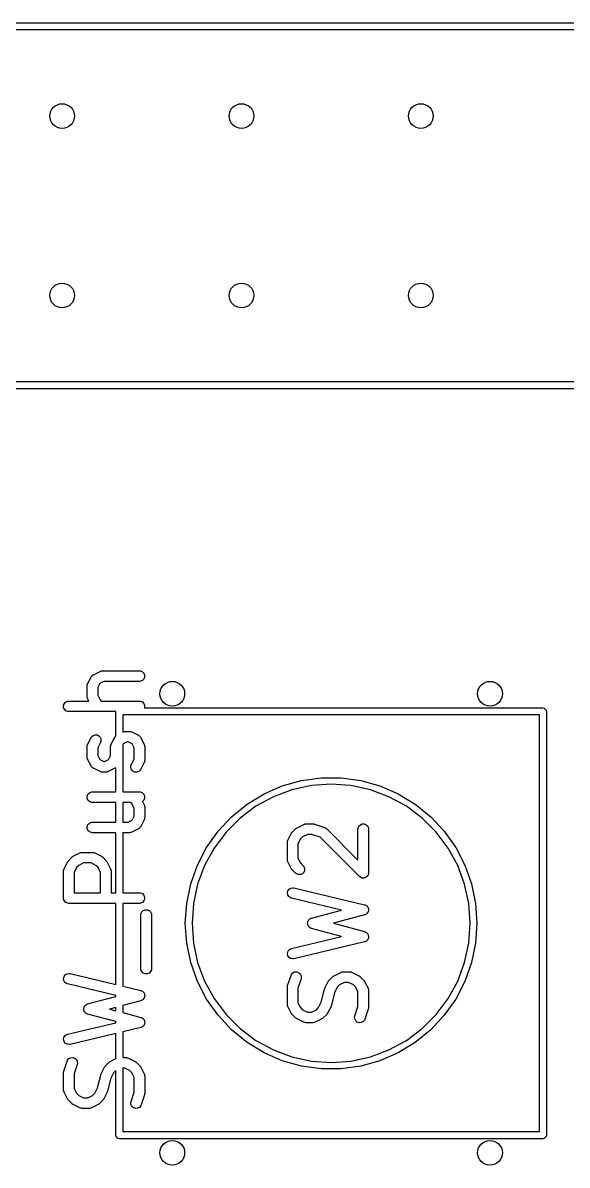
# Model space of a CAD drawing. Extents: x 0.02 to 1.98, y -0.08 to 3.55.
# Drawn here: x 0.628 to 0.932, y 0.065 to 0.702 of the extents above; entities that cross this region are included whole.
import ezdxf

# ---------------------------------------------------------------- set-up
doc = ezdxf.new("R2010")
doc.units = 0
doc.header["$MEASUREMENT"] = 0
doc.layers.add('BLACK', color=7, linetype='CONTINUOUS')

msp = doc.modelspace()

# ---------------------------------------------------------------- linework, layer by layer
at = {"layer": 'BLACK', "linetype": 'CONTINUOUS'}
for p, q in [((0.2, 0.70197), (1.75, 0.70197)), ((1.74918, 0.69803), (0.20197, 0.69803)), ((1.65161, 0.49803), (0.2, 0.49803)), ((0.20197, 0.50197), (1.64725, 0.50197)), ((0.66621, 0.33744), (0.6664, 0.33773)), ((0.6664, 0.33773), (0.66668, 0.33797)), ((0.66668, 0.33797), (0.66692, 0.33825)), ((0.66692, 0.33825), (0.66721, 0.33844)), ((0.66721, 0.33844), (0.66727, 0.33849)), ((0.66727, 0.33849), (0.66731, 0.3385)), ((0.66731, 0.3385), (0.66741, 0.33856)), ((0.66741, 0.33856), (0.67116, 0.34044)), ((0.67116, 0.34044), (0.6717, 0.34064)), ((0.6717, 0.34064), (0.67181, 0.34065)), ((0.67181, 0.34065), (0.6719, 0.34069)), ((0.6719, 0.34069), (0.67248, 0.34075)), ((0.67248, 0.34075), (0.6931, 0.34075)), ((0.6931, 0.34075), (0.69368, 0.34069)), ((0.69368, 0.34069), (0.69474, 0.34025)), ((0.69474, 0.34025), (0.69556, 0.33944)), ((0.69556, 0.33944), (0.696, 0.33837)), ((0.696, 0.33837), (0.696, 0.33722)), ((0.6639, 0.33217), (0.66396, 0.33275)), ((0.6639, 0.32655), (0.6639, 0.33217)), ((0.66396, 0.33275), (0.664, 0.33285)), ((0.664, 0.33285), (0.66401, 0.33295)), ((0.66401, 0.33295), (0.66422, 0.33349)), ((0.66422, 0.33349), (0.66609, 0.33724)), ((0.66609, 0.33724), (0.66615, 0.33734)), ((0.66615, 0.33734), (0.66617, 0.33738)), ((0.66617, 0.33738), (0.66621, 0.33744)), ((0.67093, 0.33372), (0.66981, 0.33147)), ((0.66981, 0.33147), (0.66981, 0.32724)), ((0.67318, 0.33484), (0.67093, 0.33372)), ((0.6931, 0.33484), (0.67318, 0.33484)), ((0.69368, 0.3349), (0.6931, 0.33484)), ((0.69474, 0.33534), (0.69368, 0.3349)), ((0.69556, 0.33615), (0.69474, 0.33534)), ((0.696, 0.33722), (0.69556, 0.33615)), ((0.66396, 0.32597), (0.6639, 0.32655)), ((0.664, 0.32587), (0.66396, 0.32597)), ((0.66401, 0.32577), (0.664, 0.32587)), ((0.66422, 0.32523), (0.66401, 0.32577)), ((0.66489, 0.32388), (0.66422, 0.32523)), ((0.66981, 0.32724), (0.67116, 0.32455)), ((0.65084, 0.3215), (0.65128, 0.32256)), ((0.65084, 0.32035), (0.65084, 0.3215)), ((0.65128, 0.31928), (0.65084, 0.32035)), ((0.65128, 0.32256), (0.65209, 0.32338)), ((0.65209, 0.31847), (0.65128, 0.31928)), ((0.65209, 0.32338), (0.65316, 0.32382)), ((0.65316, 0.31803), (0.65209, 0.31847)), ((0.65316, 0.32382), (0.65373, 0.32388)), ((0.65373, 0.32388), (0.66489, 0.32388)), ((0.67116, 0.32455), (0.67183, 0.32388)), ((0.67183, 0.32388), (0.6931, 0.32388)), ((0.6931, 0.32388), (0.69368, 0.32382)), ((0.69368, 0.32382), (0.69474, 0.32338)), ((0.69474, 0.32338), (0.69556, 0.32256)), ((0.69556, 0.32256), (0.696, 0.3215)), ((0.696, 0.32035), (0.69589, 0.32008)), ((0.69589, 0.32008), (0.91811, 0.32008)), ((0.696, 0.3215), (0.696, 0.32035)), ((0.91811, 0.32008), (0.91886, 0.31993)), ((0.91886, 0.31993), (0.91993, 0.31886)), ((0.91993, 0.31886), (0.92008, 0.31811)), ((0.65373, 0.31797), (0.65316, 0.31803)), ((0.67992, 0.31797), (0.65373, 0.31797)), ((0.67992, 0.30437), (0.67992, 0.31797)), ((0.68386, 0.31614), (0.68386, 0.30648)), ((0.91614, 0.31614), (0.68386, 0.31614)), ((0.91614, 0.08386), (0.91614, 0.31614)), ((0.92008, 0.31811), (0.92008, 0.08189)), ((0.68386, 0.30648), (0.68428, 0.30669)), ((0.68428, 0.30669), (0.68482, 0.3069)), ((0.68482, 0.3069), (0.68493, 0.3069)), ((0.68493, 0.3069), (0.68503, 0.30695)), ((0.68503, 0.30695), (0.6856, 0.307)), ((0.6856, 0.307), (0.68748, 0.307)), ((0.68748, 0.307), (0.68805, 0.30695)), ((0.68805, 0.30695), (0.68815, 0.3069)), ((0.68815, 0.3069), (0.68826, 0.3069)), ((0.68826, 0.3069), (0.6888, 0.30669)), ((0.6888, 0.30669), (0.69255, 0.30482)), ((0.66401, 0.29921), (0.66422, 0.29975)), ((0.66422, 0.29975), (0.66609, 0.3035)), ((0.66609, 0.3035), (0.6664, 0.30399)), ((0.6664, 0.30399), (0.66727, 0.30474)), ((0.66727, 0.30474), (0.66836, 0.3051)), ((0.66836, 0.3051), (0.66951, 0.30502)), ((0.66951, 0.30502), (0.67054, 0.30451)), ((0.67137, 0.30085), (0.66981, 0.29773)), ((0.67054, 0.30451), (0.6713, 0.30364)), ((0.6713, 0.30364), (0.67166, 0.30254)), ((0.67158, 0.30139), (0.67137, 0.30085)), ((0.67166, 0.30254), (0.67158, 0.30139)), ((0.67713, 0.29921), (0.67734, 0.29975)), ((0.67734, 0.29975), (0.67921, 0.3035)), ((0.67921, 0.3035), (0.67927, 0.30359)), ((0.67927, 0.30359), (0.67929, 0.30364)), ((0.67929, 0.30364), (0.67934, 0.30369)), ((0.67934, 0.30369), (0.67952, 0.30399)), ((0.67952, 0.30399), (0.6798, 0.30423)), ((0.6798, 0.30423), (0.67992, 0.30437)), ((0.68406, 0.29997), (0.68386, 0.29958)), ((0.68386, 0.29958), (0.68386, 0.27326)), ((0.6863, 0.3011), (0.68406, 0.29997)), ((0.68678, 0.3011), (0.6863, 0.3011)), ((0.68903, 0.29997), (0.68678, 0.3011)), ((0.69015, 0.29773), (0.68903, 0.29997)), ((0.69255, 0.30482), (0.69265, 0.30476)), ((0.69265, 0.30476), (0.69269, 0.30474)), ((0.69269, 0.30474), (0.69275, 0.30469)), ((0.69275, 0.30469), (0.69304, 0.30451)), ((0.69304, 0.30451), (0.69328, 0.30423)), ((0.69328, 0.30423), (0.69356, 0.30399)), ((0.69356, 0.30399), (0.69374, 0.30369)), ((0.69374, 0.30369), (0.69379, 0.30364)), ((0.69379, 0.30364), (0.69381, 0.30359)), ((0.69381, 0.30359), (0.69387, 0.3035)), ((0.69387, 0.3035), (0.69574, 0.29975)), ((0.69574, 0.29975), (0.69595, 0.29921)), ((0.6639, 0.29843), (0.66396, 0.299)), ((0.6639, 0.2928), (0.6639, 0.29843)), ((0.66396, 0.299), (0.664, 0.2991)), ((0.664, 0.2991), (0.66401, 0.29921)), ((0.66981, 0.29773), (0.66981, 0.2935)), ((0.66981, 0.2935), (0.67093, 0.29125)), ((0.6759, 0.29125), (0.67703, 0.2935)), ((0.67703, 0.29843), (0.67708, 0.299)), ((0.67703, 0.2935), (0.67703, 0.29843)), ((0.67708, 0.299), (0.67712, 0.2991)), ((0.67712, 0.2991), (0.67713, 0.29921)), ((0.69015, 0.29162), (0.69015, 0.29773)), ((0.69595, 0.29921), (0.69596, 0.2991)), ((0.69596, 0.2991), (0.696, 0.299)), ((0.696, 0.299), (0.69606, 0.29843)), ((0.69606, 0.29843), (0.69606, 0.29093)), ((0.66396, 0.29222), (0.6639, 0.2928)), ((0.664, 0.29213), (0.66396, 0.29222)), ((0.66401, 0.29202), (0.664, 0.29213)), ((0.66422, 0.29148), (0.66401, 0.29202)), ((0.66609, 0.28773), (0.66422, 0.29148)), ((0.66615, 0.28763), (0.66609, 0.28773)), ((0.66617, 0.28759), (0.66615, 0.28763)), ((0.66621, 0.28753), (0.66617, 0.28759)), ((0.6664, 0.28724), (0.66621, 0.28753)), ((0.66668, 0.287), (0.6664, 0.28724)), ((0.66692, 0.28672), (0.66668, 0.287)), ((0.66721, 0.28654), (0.66692, 0.28672)), ((0.67093, 0.29125), (0.67318, 0.29013)), ((0.67318, 0.29013), (0.67366, 0.29013)), ((0.67366, 0.29013), (0.6759, 0.29125)), ((0.67992, 0.28672), (0.67962, 0.28654)), ((0.67992, 0.27326), (0.67992, 0.28673)), ((0.67992, 0.28673), (0.67992, 0.28672)), ((0.6883, 0.28681), (0.68838, 0.28796)), ((0.68866, 0.28571), (0.6883, 0.28681)), ((0.68838, 0.28796), (0.68859, 0.2885)), ((0.68859, 0.2885), (0.69015, 0.29162)), ((0.69574, 0.28961), (0.69387, 0.28586)), ((0.69595, 0.29015), (0.69574, 0.28961)), ((0.69596, 0.29025), (0.69595, 0.29015)), ((0.696, 0.29035), (0.69596, 0.29025)), ((0.69606, 0.29093), (0.696, 0.29035)), ((0.66727, 0.28649), (0.66721, 0.28654)), ((0.66731, 0.28647), (0.66727, 0.28649)), ((0.66741, 0.28641), (0.66731, 0.28647)), ((0.67116, 0.28454), (0.66741, 0.28641)), ((0.6717, 0.28433), (0.67116, 0.28454)), ((0.67181, 0.28432), (0.6717, 0.28433)), ((0.6719, 0.28428), (0.67181, 0.28432)), ((0.67248, 0.28422), (0.6719, 0.28428)), ((0.67436, 0.28422), (0.67248, 0.28422)), ((0.67493, 0.28428), (0.67436, 0.28422)), ((0.67503, 0.28432), (0.67493, 0.28428)), ((0.67514, 0.28433), (0.67503, 0.28432)), ((0.67568, 0.28454), (0.67514, 0.28433)), ((0.67943, 0.28641), (0.67568, 0.28454)), ((0.67952, 0.28647), (0.67943, 0.28641)), ((0.67957, 0.28649), (0.67952, 0.28647)), ((0.67962, 0.28654), (0.67957, 0.28649)), ((0.68942, 0.28484), (0.68866, 0.28571)), ((0.69045, 0.28433), (0.68942, 0.28484)), ((0.6916, 0.28425), (0.69045, 0.28433)), ((0.69269, 0.28461), (0.6916, 0.28425)), ((0.69356, 0.28537), (0.69269, 0.28461)), ((0.69387, 0.28586), (0.69356, 0.28537)), ((0.78345, 0.27962), (0.79445, 0.28113)), ((0.79445, 0.28113), (0.80555, 0.28113)), ((0.80555, 0.28113), (0.81655, 0.27962)), ((0.76259, 0.2722), (0.77277, 0.27663)), ((0.77814, 0.27444), (0.76777, 0.27057)), ((0.77277, 0.27663), (0.78345, 0.27962)), ((0.78896, 0.27679), (0.77814, 0.27444)), ((0.8, 0.27758), (0.78896, 0.27679)), ((0.81104, 0.27679), (0.8, 0.27758)), ((0.82186, 0.27444), (0.81104, 0.27679)), ((0.81655, 0.27962), (0.82723, 0.27663)), ((0.83223, 0.27057), (0.82186, 0.27444)), ((0.82723, 0.27663), (0.83741, 0.2722)), ((0.66396, 0.27088), (0.6644, 0.27194)), ((0.66396, 0.26973), (0.66396, 0.27088)), ((0.6644, 0.26866), (0.66396, 0.26973)), ((0.6644, 0.27194), (0.66522, 0.27276)), ((0.66522, 0.26785), (0.6644, 0.26866)), ((0.66522, 0.27276), (0.66628, 0.2732)), ((0.66628, 0.26741), (0.66522, 0.26785)), ((0.66628, 0.2732), (0.66686, 0.27326)), ((0.66686, 0.27326), (0.67992, 0.27326)), ((0.68386, 0.27326), (0.6931, 0.27326)), ((0.6931, 0.27326), (0.69368, 0.2732)), ((0.69368, 0.2732), (0.69474, 0.27276)), ((0.69474, 0.27276), (0.69556, 0.27194)), ((0.69556, 0.26866), (0.69479, 0.2679)), ((0.69479, 0.2679), (0.69574, 0.266)), ((0.69556, 0.27194), (0.696, 0.27088)), ((0.696, 0.26973), (0.69556, 0.26866)), ((0.696, 0.27088), (0.696, 0.26973)), ((0.7531, 0.26644), (0.76259, 0.2722)), ((0.76777, 0.27057), (0.75806, 0.26527)), ((0.84194, 0.26527), (0.83223, 0.27057)), ((0.83741, 0.2722), (0.8469, 0.26644)), ((0.66686, 0.26735), (0.66628, 0.26741)), ((0.67992, 0.26735), (0.66686, 0.26735)), ((0.67992, 0.25638), (0.67992, 0.26735)), ((0.68813, 0.26735), (0.68386, 0.26735)), ((0.68386, 0.26735), (0.68386, 0.25638)), ((0.6888, 0.26668), (0.68813, 0.26735)), ((0.69015, 0.26398), (0.6888, 0.26668)), ((0.69015, 0.25975), (0.69015, 0.26398)), ((0.69574, 0.266), (0.69595, 0.26546)), ((0.69595, 0.26546), (0.69596, 0.26535)), ((0.69596, 0.26535), (0.696, 0.26526)), ((0.696, 0.26526), (0.69606, 0.26468)), ((0.69606, 0.26468), (0.69606, 0.25906)), ((0.74449, 0.25943), (0.7531, 0.26644)), ((0.75806, 0.26527), (0.74919, 0.25863)), ((0.85081, 0.25863), (0.84194, 0.26527)), ((0.8469, 0.26644), (0.85551, 0.25943)), ((0.66396, 0.25401), (0.6644, 0.25507)), ((0.6644, 0.25507), (0.66522, 0.25589)), ((0.66522, 0.25589), (0.66628, 0.25633)), ((0.66628, 0.25633), (0.66686, 0.25638)), ((0.66686, 0.25638), (0.67992, 0.25638)), ((0.68386, 0.25638), (0.68678, 0.25638)), ((0.68678, 0.25638), (0.68903, 0.25751)), ((0.68903, 0.25751), (0.69015, 0.25975)), ((0.69574, 0.25773), (0.69387, 0.25399)), ((0.69595, 0.25828), (0.69574, 0.25773)), ((0.69596, 0.25838), (0.69595, 0.25828)), ((0.696, 0.25848), (0.69596, 0.25838)), ((0.69606, 0.25906), (0.696, 0.25848)), ((0.73692, 0.25132), (0.74449, 0.25943)), ((0.74919, 0.25863), (0.74137, 0.25081)), ((0.78097, 0.25326), (0.78471, 0.25513)), ((0.78471, 0.25513), (0.78526, 0.25534)), ((0.78526, 0.25534), (0.78536, 0.25535)), ((0.78536, 0.25535), (0.78546, 0.25539)), ((0.78546, 0.25539), (0.78604, 0.25545)), ((0.78604, 0.25545), (0.78978, 0.25545)), ((0.78978, 0.25545), (0.79008, 0.25542)), ((0.79008, 0.25542), (0.79015, 0.25542)), ((0.79015, 0.25542), (0.79026, 0.2554)), ((0.79026, 0.2554), (0.79036, 0.25539)), ((0.79036, 0.25539), (0.79043, 0.25536)), ((0.79043, 0.25536), (0.79072, 0.25529)), ((0.79072, 0.25529), (0.79634, 0.25342)), ((0.81545, 0.25413), (0.81627, 0.25495)), ((0.81627, 0.25495), (0.81733, 0.25539)), ((0.81733, 0.25539), (0.81848, 0.25539)), ((0.81848, 0.25539), (0.81955, 0.25495)), ((0.81955, 0.25495), (0.82036, 0.25413)), ((0.85863, 0.25081), (0.85081, 0.25863)), ((0.85551, 0.25943), (0.86308, 0.25132)), ((0.66396, 0.25285), (0.66396, 0.25401)), ((0.6644, 0.25179), (0.66396, 0.25285)), ((0.66522, 0.25098), (0.6644, 0.25179)), ((0.66628, 0.25053), (0.66522, 0.25098)), ((0.66686, 0.25048), (0.66628, 0.25053)), ((0.67992, 0.25048), (0.66686, 0.25048)), ((0.67992, 0.21701), (0.67992, 0.25048)), ((0.68748, 0.25048), (0.68386, 0.25048)), ((0.68386, 0.25048), (0.68386, 0.21701)), ((0.68805, 0.25053), (0.68748, 0.25048)), ((0.68815, 0.25058), (0.68805, 0.25053)), ((0.68826, 0.25058), (0.68815, 0.25058)), ((0.6888, 0.25079), (0.68826, 0.25058)), ((0.69255, 0.25266), (0.6888, 0.25079)), ((0.69265, 0.25273), (0.69255, 0.25266)), ((0.69269, 0.25274), (0.69265, 0.25273)), ((0.69275, 0.25279), (0.69269, 0.25274)), ((0.69304, 0.25297), (0.69275, 0.25279)), ((0.69328, 0.25325), (0.69304, 0.25297)), ((0.69356, 0.2535), (0.69328, 0.25325)), ((0.69374, 0.25379), (0.69356, 0.2535)), ((0.69379, 0.25384), (0.69374, 0.25379)), ((0.69381, 0.25389), (0.69379, 0.25384)), ((0.69387, 0.25399), (0.69381, 0.25389)), ((0.73052, 0.24225), (0.73692, 0.25132)), ((0.74137, 0.25081), (0.73473, 0.24194)), ((0.7759, 0.24631), (0.77777, 0.25006)), ((0.77777, 0.25006), (0.77793, 0.25031)), ((0.77793, 0.25031), (0.77796, 0.25038)), ((0.77796, 0.25038), (0.77802, 0.25047)), ((0.77802, 0.25047), (0.77808, 0.25055)), ((0.77808, 0.25055), (0.77814, 0.25061)), ((0.77814, 0.25061), (0.77832, 0.25083)), ((0.77832, 0.25083), (0.7802, 0.25271)), ((0.7802, 0.25271), (0.78042, 0.25289)), ((0.78042, 0.25289), (0.78048, 0.25295)), ((0.78048, 0.25295), (0.78056, 0.25301)), ((0.78056, 0.25301), (0.78065, 0.25307)), ((0.78065, 0.25307), (0.78072, 0.2531)), ((0.78072, 0.2531), (0.78097, 0.25326)), ((0.78673, 0.24954), (0.78403, 0.24819)), ((0.78931, 0.24954), (0.78673, 0.24954)), ((0.79381, 0.24804), (0.78931, 0.24954)), ((0.79634, 0.25342), (0.79687, 0.25318)), ((0.79687, 0.25318), (0.79695, 0.25311)), ((0.79695, 0.25311), (0.79705, 0.25307)), ((0.79705, 0.25307), (0.7975, 0.25271)), ((0.7975, 0.25271), (0.81495, 0.23525)), ((0.81495, 0.25249), (0.81501, 0.25307)), ((0.81495, 0.23525), (0.81495, 0.25249)), ((0.81501, 0.25307), (0.81545, 0.25413)), ((0.82036, 0.25413), (0.8208, 0.25307)), ((0.8208, 0.25307), (0.82086, 0.25249)), ((0.82086, 0.25249), (0.82086, 0.22812)), ((0.86527, 0.24194), (0.85863, 0.25081)), ((0.86308, 0.25132), (0.86948, 0.24225)), ((0.72541, 0.2324), (0.73052, 0.24225)), ((0.77558, 0.24499), (0.77564, 0.24557)), ((0.77558, 0.23562), (0.77558, 0.24499)), ((0.77564, 0.24557), (0.77568, 0.24567)), ((0.77568, 0.24567), (0.77569, 0.24577)), ((0.77569, 0.24577), (0.7759, 0.24631)), ((0.78284, 0.24699), (0.78149, 0.2443)), ((0.78149, 0.2443), (0.78149, 0.23632)), ((0.78403, 0.24819), (0.78284, 0.24699)), ((0.81582, 0.22603), (0.79381, 0.24804)), ((0.86948, 0.24225), (0.87459, 0.2324)), ((0.65352, 0.2349), (0.65539, 0.23677)), ((0.65539, 0.23677), (0.65562, 0.23696)), ((0.65562, 0.23696), (0.65567, 0.23702)), ((0.65567, 0.23702), (0.65576, 0.23707)), ((0.65576, 0.23707), (0.65584, 0.23714)), ((0.65584, 0.23714), (0.65591, 0.23717)), ((0.65591, 0.23717), (0.65616, 0.23732)), ((0.65616, 0.23732), (0.65991, 0.2392)), ((0.65991, 0.2392), (0.66045, 0.23941)), ((0.66045, 0.23941), (0.66056, 0.23941)), ((0.66056, 0.23941), (0.66066, 0.23945)), ((0.66066, 0.23945), (0.66123, 0.23951)), ((0.66123, 0.23951), (0.66686, 0.23951)), ((0.66686, 0.23951), (0.66743, 0.23945)), ((0.66743, 0.23945), (0.66753, 0.23941)), ((0.66753, 0.23941), (0.66764, 0.23941)), ((0.66764, 0.23941), (0.66818, 0.2392)), ((0.66818, 0.2392), (0.67193, 0.23732)), ((0.67193, 0.23732), (0.67217, 0.23717)), ((0.67217, 0.23717), (0.67225, 0.23714)), ((0.67225, 0.23714), (0.67233, 0.23707)), ((0.67233, 0.23707), (0.67242, 0.23702)), ((0.67242, 0.23702), (0.67247, 0.23696)), ((0.67247, 0.23696), (0.67269, 0.23677)), ((0.67269, 0.23677), (0.67457, 0.2349)), ((0.73473, 0.24194), (0.72943, 0.23223)), ((0.77564, 0.23504), (0.77558, 0.23562)), ((0.78149, 0.23632), (0.78284, 0.23362)), ((0.87057, 0.23223), (0.86527, 0.24194)), ((0.65078, 0.22906), (0.65084, 0.22963)), ((0.65084, 0.22963), (0.65088, 0.22973)), ((0.65088, 0.22973), (0.65089, 0.22984)), ((0.65089, 0.22984), (0.65109, 0.23038)), ((0.65109, 0.23038), (0.65297, 0.23413)), ((0.65297, 0.23413), (0.65312, 0.23438)), ((0.65312, 0.23438), (0.65315, 0.23445)), ((0.65315, 0.23445), (0.65322, 0.23453)), ((0.65322, 0.23453), (0.65328, 0.23462)), ((0.65328, 0.23462), (0.65333, 0.23467)), ((0.65333, 0.23467), (0.65352, 0.2349)), ((0.65803, 0.23106), (0.65669, 0.22836)), ((0.65923, 0.23226), (0.65803, 0.23106)), ((0.66193, 0.23361), (0.65923, 0.23226)), ((0.66616, 0.23361), (0.66193, 0.23361)), ((0.66886, 0.23226), (0.66616, 0.23361)), ((0.67005, 0.23106), (0.66886, 0.23226)), ((0.6714, 0.22836), (0.67005, 0.23106)), ((0.67457, 0.2349), (0.67475, 0.23467)), ((0.67475, 0.23467), (0.67481, 0.23462)), ((0.67481, 0.23462), (0.67487, 0.23453)), ((0.67487, 0.23453), (0.67494, 0.23445)), ((0.67494, 0.23445), (0.67497, 0.23438)), ((0.67497, 0.23438), (0.67512, 0.23413)), ((0.67512, 0.23413), (0.677, 0.23038)), ((0.677, 0.23038), (0.6772, 0.22984)), ((0.6772, 0.22984), (0.67721, 0.22973)), ((0.67721, 0.22973), (0.67725, 0.22963)), ((0.67725, 0.22963), (0.67731, 0.22906)), ((0.72169, 0.22194), (0.72541, 0.2324)), ((0.72943, 0.23223), (0.72556, 0.22186)), ((0.77568, 0.23495), (0.77564, 0.23504)), ((0.77569, 0.23484), (0.77568, 0.23495)), ((0.7759, 0.2343), (0.77569, 0.23484)), ((0.77777, 0.23055), (0.7759, 0.2343)), ((0.77793, 0.2303), (0.77777, 0.23055)), ((0.77796, 0.23023), (0.77793, 0.2303)), ((0.77802, 0.23015), (0.77796, 0.23023)), ((0.77808, 0.23006), (0.77802, 0.23015)), ((0.77814, 0.23001), (0.77808, 0.23006)), ((0.77832, 0.22978), (0.77814, 0.23001)), ((0.7802, 0.22791), (0.77832, 0.22978)), ((0.78284, 0.23362), (0.78437, 0.23208)), ((0.78437, 0.23208), (0.78474, 0.23164)), ((0.78474, 0.23164), (0.78518, 0.23057)), ((0.78518, 0.22942), (0.78474, 0.22836)), ((0.78518, 0.23057), (0.78518, 0.22942)), ((0.87444, 0.22186), (0.87057, 0.23223)), ((0.87459, 0.2324), (0.87831, 0.22194)), ((0.65078, 0.21406), (0.65078, 0.22906)), ((0.65669, 0.22836), (0.65669, 0.21701)), ((0.6714, 0.21701), (0.6714, 0.22836)), ((0.67731, 0.22906), (0.67731, 0.21701)), ((0.78065, 0.22754), (0.7802, 0.22791)), ((0.78171, 0.2271), (0.78065, 0.22754)), ((0.78286, 0.2271), (0.78171, 0.2271)), ((0.78393, 0.22754), (0.78286, 0.2271)), ((0.78474, 0.22836), (0.78393, 0.22754)), ((0.81627, 0.22567), (0.81582, 0.22603)), ((0.81702, 0.22535), (0.81627, 0.22567)), ((0.81733, 0.22523), (0.81702, 0.22535)), ((0.81848, 0.22523), (0.81733, 0.22523)), ((0.81733, 0.22523), (0.81733, 0.22523)), ((0.81955, 0.22567), (0.81848, 0.22523)), ((0.82036, 0.22648), (0.81955, 0.22567)), ((0.82067, 0.22723), (0.82036, 0.22648)), ((0.8208, 0.22755), (0.82067, 0.22723)), ((0.82086, 0.22812), (0.8208, 0.22755)), ((0.65669, 0.21701), (0.6714, 0.21701)), ((0.67731, 0.21701), (0.67992, 0.21701)), ((0.68386, 0.21701), (0.6931, 0.21701)), ((0.6931, 0.21701), (0.69368, 0.21696)), ((0.69368, 0.21696), (0.69474, 0.21652)), ((0.69474, 0.21652), (0.69556, 0.2157)), ((0.71944, 0.21107), (0.72169, 0.22194)), ((0.72556, 0.22186), (0.72321, 0.21104)), ((0.77559, 0.21698), (0.77585, 0.2181)), ((0.77577, 0.21585), (0.77559, 0.21698)), ((0.77585, 0.2181), (0.77653, 0.21904)), ((0.77653, 0.21904), (0.77751, 0.21964)), ((0.77751, 0.21964), (0.77865, 0.21982)), ((0.77865, 0.21982), (0.77922, 0.21975)), ((0.77922, 0.21975), (0.81859, 0.21037)), ((0.87679, 0.21104), (0.87444, 0.22186)), ((0.87831, 0.22194), (0.88056, 0.21107)), ((0.65084, 0.21348), (0.65078, 0.21406)), ((0.65128, 0.21242), (0.65084, 0.21348)), ((0.65209, 0.21161), (0.65128, 0.21242)), ((0.65316, 0.21116), (0.65209, 0.21161)), ((0.65373, 0.21111), (0.65316, 0.21116)), ((0.67992, 0.21111), (0.65373, 0.21111)), ((0.67992, 0.2), (0.67992, 0.21111)), ((0.6931, 0.21111), (0.68386, 0.21111)), ((0.68386, 0.21111), (0.68386, 0.2)), ((0.69368, 0.21116), (0.6931, 0.21111)), ((0.69474, 0.21161), (0.69368, 0.21116)), ((0.69556, 0.21242), (0.69474, 0.21161)), ((0.69556, 0.2157), (0.696, 0.21464)), ((0.696, 0.21348), (0.69556, 0.21242)), ((0.696, 0.21464), (0.696, 0.21348)), ((0.71868, 0.2), (0.71944, 0.21107)), ((0.72321, 0.21104), (0.72242, 0.2)), ((0.77637, 0.21486), (0.77577, 0.21585)), ((0.77731, 0.21419), (0.77637, 0.21486)), ((0.77785, 0.214), (0.77731, 0.21419)), ((0.80584, 0.20734), (0.77785, 0.214)), ((0.81859, 0.21037), (0.81879, 0.2103)), ((0.81879, 0.2103), (0.81886, 0.21029)), ((0.81886, 0.21029), (0.81892, 0.21026)), ((0.81892, 0.21026), (0.81914, 0.21018)), ((0.81914, 0.21018), (0.81948, 0.20993)), ((0.87758, 0.2), (0.87679, 0.21104)), ((0.88056, 0.21107), (0.88132, 0.2)), ((0.6939, 0.20469), (0.69396, 0.20526)), ((0.6939, 0.17469), (0.6939, 0.20469)), ((0.69396, 0.20526), (0.6944, 0.20633)), ((0.6944, 0.20633), (0.69521, 0.20714)), ((0.69521, 0.20714), (0.69628, 0.20758)), ((0.69628, 0.20758), (0.69743, 0.20758)), ((0.69743, 0.20758), (0.69849, 0.20714)), ((0.69849, 0.20714), (0.69931, 0.20633)), ((0.69931, 0.20633), (0.69975, 0.20526)), ((0.69975, 0.20526), (0.69981, 0.20469)), ((0.69981, 0.20469), (0.69981, 0.17469)), ((0.78902, 0.20285), (0.80584, 0.20734)), ((0.81867, 0.20465), (0.80124, 0.2)), ((0.81886, 0.20472), (0.81867, 0.20465)), ((0.81893, 0.20473), (0.81886, 0.20472)), ((0.819, 0.20477), (0.81893, 0.20473)), ((0.81921, 0.20485), (0.819, 0.20477)), ((0.81955, 0.20511), (0.81921, 0.20485)), ((0.81948, 0.20993), (0.81986, 0.20972)), ((0.81991, 0.20533), (0.81955, 0.20511)), ((0.81986, 0.20972), (0.81995, 0.2096)), ((0.82, 0.20546), (0.81991, 0.20533)), ((0.81995, 0.2096), (0.82007, 0.20951)), ((0.82012, 0.20555), (0.82, 0.20546)), ((0.82007, 0.20951), (0.8203, 0.20914)), ((0.82034, 0.20592), (0.82012, 0.20555)), ((0.8203, 0.20914), (0.82056, 0.2088)), ((0.82059, 0.20627), (0.82034, 0.20592)), ((0.82056, 0.2088), (0.8206, 0.20866)), ((0.82063, 0.20642), (0.82059, 0.20627)), ((0.8206, 0.20866), (0.82067, 0.20853)), ((0.8207, 0.20655), (0.82063, 0.20642)), ((0.82067, 0.20853), (0.82074, 0.2081)), ((0.82076, 0.20697), (0.8207, 0.20655)), ((0.82074, 0.2081), (0.82085, 0.20769)), ((0.82086, 0.20739), (0.82076, 0.20697)), ((0.82085, 0.20769), (0.82083, 0.20754)), ((0.82083, 0.20754), (0.82086, 0.20739)), ((0.67992, 0.16587), (0.67992, 0.2)), ((0.67992, 0.2), (0.67992, 0.2)), ((0.68386, 0.2), (0.68386, 0.2)), ((0.68386, 0.2), (0.68386, 0.16493)), ((0.71944, 0.18893), (0.71868, 0.2)), ((0.72242, 0.2), (0.72321, 0.18896)), ((0.78684, 0.20019), (0.78694, 0.20057)), ((0.78686, 0.2), (0.78684, 0.20019)), ((0.78684, 0.19981), (0.78686, 0.2)), ((0.78694, 0.19943), (0.78684, 0.19981)), ((0.78694, 0.20057), (0.78699, 0.20095)), ((0.78699, 0.19905), (0.78694, 0.19943)), ((0.78699, 0.20095), (0.78709, 0.20112)), ((0.78709, 0.19888), (0.78699, 0.19905)), ((0.78709, 0.20112), (0.78713, 0.2013)), ((0.78713, 0.1987), (0.78709, 0.19888)), ((0.78713, 0.2013), (0.78737, 0.20161)), ((0.78737, 0.19839), (0.78713, 0.1987)), ((0.78737, 0.20161), (0.78757, 0.20195)), ((0.78757, 0.19805), (0.78737, 0.19839)), ((0.78757, 0.20195), (0.78772, 0.20207)), ((0.78772, 0.19793), (0.78757, 0.19805)), ((0.78772, 0.20207), (0.78784, 0.20222)), ((0.78784, 0.19778), (0.78772, 0.19793)), ((0.78784, 0.20222), (0.78817, 0.20241)), ((0.78817, 0.19759), (0.78784, 0.19778)), ((0.78817, 0.20241), (0.78848, 0.20265)), ((0.78848, 0.19735), (0.78817, 0.19759)), ((0.78848, 0.20265), (0.78876, 0.20276)), ((0.78876, 0.20276), (0.78883, 0.20279)), ((0.78883, 0.20279), (0.78889, 0.2028)), ((0.78889, 0.2028), (0.78902, 0.20285)), ((0.80124, 0.2), (0.81867, 0.19535)), ((0.87679, 0.18896), (0.87758, 0.2)), ((0.88132, 0.2), (0.88056, 0.18893)), ((0.77785, 0.186), (0.80584, 0.19266)), ((0.78876, 0.19724), (0.78848, 0.19735)), ((0.78883, 0.19721), (0.78876, 0.19724)), ((0.78889, 0.1972), (0.78883, 0.19721)), ((0.78902, 0.19715), (0.78889, 0.1972)), ((0.80584, 0.19266), (0.78902, 0.19715)), ((0.81867, 0.19535), (0.81886, 0.19528)), ((0.81886, 0.19528), (0.81893, 0.19527)), ((0.81893, 0.19527), (0.819, 0.19523)), ((0.819, 0.19523), (0.81921, 0.19515)), ((0.81921, 0.19515), (0.81955, 0.19489)), ((0.81955, 0.19489), (0.81991, 0.19467)), ((0.81991, 0.19467), (0.82, 0.19454)), ((0.82, 0.19454), (0.82012, 0.19445)), ((0.82012, 0.19445), (0.82034, 0.19408)), ((0.82056, 0.1912), (0.8203, 0.19086)), ((0.82034, 0.19408), (0.82059, 0.19373)), ((0.8206, 0.19134), (0.82056, 0.1912)), ((0.82059, 0.19373), (0.82063, 0.19358)), ((0.82067, 0.19147), (0.8206, 0.19134)), ((0.82063, 0.19358), (0.8207, 0.19345)), ((0.82074, 0.1919), (0.82067, 0.19147)), ((0.8207, 0.19345), (0.82076, 0.19303)), ((0.82085, 0.19231), (0.82074, 0.1919)), ((0.82076, 0.19303), (0.82086, 0.19261)), ((0.82086, 0.19261), (0.82083, 0.19246)), ((0.82083, 0.19246), (0.82085, 0.19231)), ((0.72169, 0.17806), (0.71944, 0.18893)), ((0.72321, 0.18896), (0.72556, 0.17814)), ((0.77577, 0.18415), (0.77637, 0.18514)), ((0.77637, 0.18514), (0.77731, 0.18581)), ((0.77731, 0.18581), (0.77785, 0.186)), ((0.81859, 0.18963), (0.77922, 0.18025)), ((0.81879, 0.1897), (0.81859, 0.18963)), ((0.81886, 0.18971), (0.81879, 0.1897)), ((0.81892, 0.18974), (0.81886, 0.18971)), ((0.81914, 0.18982), (0.81892, 0.18974)), ((0.81948, 0.19007), (0.81914, 0.18982)), ((0.81986, 0.19028), (0.81948, 0.19007)), ((0.81995, 0.1904), (0.81986, 0.19028)), ((0.82007, 0.19049), (0.81995, 0.1904)), ((0.8203, 0.19086), (0.82007, 0.19049)), ((0.87444, 0.17814), (0.87679, 0.18896)), ((0.88056, 0.18893), (0.87831, 0.17806)), ((0.77559, 0.18302), (0.77577, 0.18415)), ((0.77585, 0.1819), (0.77559, 0.18302)), ((0.77653, 0.18096), (0.77585, 0.1819)), ((0.77751, 0.18036), (0.77653, 0.18096)), ((0.77865, 0.18018), (0.77751, 0.18036)), ((0.77922, 0.18025), (0.77865, 0.18018)), ((0.65271, 0.17183), (0.65384, 0.17202)), ((0.65384, 0.17202), (0.65442, 0.17194)), ((0.69396, 0.17411), (0.6939, 0.17469)), ((0.6944, 0.17305), (0.69396, 0.17411)), ((0.69521, 0.17224), (0.6944, 0.17305)), ((0.69628, 0.17179), (0.69521, 0.17224)), ((0.69849, 0.17224), (0.69743, 0.17179)), ((0.69931, 0.17305), (0.69849, 0.17224)), ((0.69975, 0.17411), (0.69931, 0.17305)), ((0.69981, 0.17469), (0.69975, 0.17411)), ((0.72541, 0.1676), (0.72169, 0.17806)), ((0.72556, 0.17814), (0.72943, 0.16777)), ((0.77785, 0.17147), (0.7786, 0.17234)), ((0.7786, 0.17234), (0.77963, 0.17285)), ((0.77963, 0.17285), (0.78078, 0.17293)), ((0.78078, 0.17293), (0.78187, 0.17257)), ((0.78187, 0.17257), (0.78274, 0.17181)), ((0.80159, 0.17077), (0.80534, 0.17264)), ((0.80534, 0.17264), (0.80588, 0.17285)), ((0.80588, 0.17285), (0.80598, 0.17286)), ((0.80598, 0.17286), (0.80608, 0.1729)), ((0.80608, 0.1729), (0.80666, 0.17296)), ((0.80666, 0.17296), (0.81041, 0.17296)), ((0.81041, 0.17296), (0.81098, 0.1729)), ((0.81098, 0.1729), (0.81108, 0.17286)), ((0.81108, 0.17286), (0.81119, 0.17285)), ((0.81119, 0.17285), (0.81173, 0.17264)), ((0.81173, 0.17264), (0.81548, 0.17077)), ((0.87057, 0.16777), (0.87444, 0.17814)), ((0.87831, 0.17806), (0.87459, 0.1676)), ((0.65078, 0.16918), (0.65105, 0.1703)), ((0.65096, 0.16804), (0.65078, 0.16918)), ((0.65157, 0.16706), (0.65096, 0.16804)), ((0.65105, 0.1703), (0.65172, 0.17123)), ((0.6525, 0.16638), (0.65157, 0.16706)), ((0.65172, 0.17123), (0.65271, 0.17183)), ((0.65305, 0.16619), (0.6525, 0.16638)), ((0.67992, 0.1598), (0.65305, 0.16619)), ((0.65442, 0.17194), (0.67992, 0.16587)), ((0.69743, 0.17179), (0.69628, 0.17179)), ((0.73052, 0.15775), (0.72541, 0.1676)), ((0.72943, 0.16777), (0.73473, 0.15806)), ((0.77573, 0.16531), (0.77761, 0.17094)), ((0.77761, 0.17094), (0.77785, 0.17147)), ((0.78321, 0.16907), (0.78149, 0.1639)), ((0.78274, 0.17181), (0.78326, 0.17078)), ((0.78334, 0.16963), (0.78321, 0.16907)), ((0.78326, 0.17078), (0.78334, 0.16963)), ((0.79652, 0.16383), (0.79839, 0.16757)), ((0.79839, 0.16757), (0.79855, 0.16782)), ((0.79855, 0.16782), (0.79858, 0.16789)), ((0.79858, 0.16789), (0.79864, 0.16798)), ((0.79864, 0.16798), (0.7987, 0.16806)), ((0.7987, 0.16806), (0.79876, 0.16812)), ((0.79876, 0.16812), (0.79895, 0.16834)), ((0.79895, 0.16834), (0.80082, 0.17022)), ((0.80082, 0.17022), (0.80105, 0.1704)), ((0.80105, 0.1704), (0.8011, 0.17046)), ((0.8011, 0.17046), (0.80119, 0.17052)), ((0.80119, 0.17052), (0.80127, 0.17058)), ((0.80127, 0.17058), (0.80134, 0.17061)), ((0.80134, 0.17061), (0.80159, 0.17077)), ((0.80466, 0.1657), (0.80346, 0.16451)), ((0.80735, 0.16705), (0.80466, 0.1657)), ((0.80971, 0.16705), (0.80735, 0.16705)), ((0.81241, 0.1657), (0.80971, 0.16705)), ((0.8136, 0.16451), (0.81241, 0.1657)), ((0.81548, 0.17077), (0.81573, 0.17061)), ((0.81573, 0.17061), (0.8158, 0.17058)), ((0.8158, 0.17058), (0.81588, 0.17052)), ((0.81588, 0.17052), (0.81597, 0.17046)), ((0.81597, 0.17046), (0.81602, 0.1704)), ((0.81602, 0.1704), (0.81624, 0.17022)), ((0.81624, 0.17022), (0.81812, 0.16834)), ((0.81812, 0.16834), (0.81831, 0.16812)), ((0.81831, 0.16812), (0.81836, 0.16806)), ((0.81836, 0.16806), (0.81842, 0.16798)), ((0.81842, 0.16798), (0.81849, 0.16789)), ((0.81849, 0.16789), (0.81852, 0.16782)), ((0.81852, 0.16782), (0.81867, 0.16757)), ((0.81867, 0.16757), (0.82055, 0.16383)), ((0.86527, 0.15806), (0.87057, 0.16777)), ((0.87459, 0.1676), (0.86948, 0.15775)), ((0.66422, 0.15505), (0.67992, 0.15923)), ((0.67992, 0.15923), (0.67992, 0.1598)), ((0.68386, 0.16493), (0.69379, 0.16256)), ((0.69379, 0.16256), (0.69398, 0.1625)), ((0.69398, 0.1625), (0.69406, 0.16249)), ((0.69406, 0.16249), (0.69412, 0.16245)), ((0.69412, 0.16245), (0.69433, 0.16238)), ((0.69433, 0.16238), (0.69468, 0.16213)), ((0.69468, 0.16213), (0.69505, 0.16191)), ((0.69505, 0.16191), (0.69514, 0.16179)), ((0.69514, 0.16179), (0.69527, 0.1617)), ((0.69527, 0.1617), (0.69549, 0.16134)), ((0.69549, 0.16134), (0.69575, 0.161)), ((0.69575, 0.161), (0.69579, 0.16085)), ((0.69579, 0.16085), (0.69587, 0.16072)), ((0.69587, 0.16072), (0.69594, 0.1603)), ((0.69594, 0.1603), (0.69605, 0.15988)), ((0.69605, 0.15958), (0.69595, 0.15917)), ((0.69605, 0.15988), (0.69603, 0.15973)), ((0.69603, 0.15973), (0.69605, 0.15958)), ((0.77558, 0.16438), (0.77561, 0.16467)), ((0.77558, 0.15501), (0.77558, 0.16438)), ((0.77561, 0.16475), (0.77563, 0.16485)), ((0.77561, 0.16467), (0.77561, 0.16475)), ((0.77563, 0.16485), (0.77564, 0.16496)), ((0.77564, 0.16496), (0.77567, 0.16503)), ((0.77567, 0.16503), (0.77573, 0.16531)), ((0.78149, 0.1639), (0.78149, 0.1557)), ((0.7945, 0.15604), (0.79629, 0.16322)), ((0.79629, 0.16322), (0.79631, 0.16326)), ((0.79631, 0.16328), (0.7964, 0.16352)), ((0.79631, 0.16326), (0.79631, 0.16328)), ((0.7964, 0.16352), (0.79649, 0.16377)), ((0.79649, 0.16377), (0.7965, 0.16378)), ((0.7965, 0.16378), (0.79652, 0.16383)), ((0.80194, 0.16147), (0.80015, 0.15429)), ((0.80346, 0.16451), (0.80194, 0.16147)), ((0.81495, 0.16181), (0.8136, 0.16451)), ((0.81495, 0.15361), (0.81495, 0.16181)), ((0.82055, 0.16383), (0.82075, 0.16328)), ((0.82075, 0.16328), (0.82076, 0.16318)), ((0.82076, 0.16318), (0.8208, 0.16308)), ((0.8208, 0.16308), (0.82086, 0.1625)), ((0.82086, 0.1625), (0.82086, 0.15313)), ((0.66214, 0.15276), (0.66219, 0.15315)), ((0.66219, 0.15315), (0.66228, 0.15331)), ((0.66228, 0.15331), (0.66233, 0.1535)), ((0.66233, 0.1535), (0.66257, 0.15381)), ((0.66257, 0.15381), (0.66276, 0.15414)), ((0.66276, 0.15414), (0.66292, 0.15426)), ((0.66292, 0.15426), (0.66303, 0.15441)), ((0.66303, 0.15441), (0.66337, 0.15461)), ((0.66337, 0.15461), (0.66368, 0.15484)), ((0.66368, 0.15484), (0.66396, 0.15495)), ((0.66396, 0.15495), (0.66403, 0.15499)), ((0.66403, 0.15499), (0.66409, 0.155)), ((0.66409, 0.155), (0.66422, 0.15505)), ((0.67992, 0.15312), (0.67644, 0.15219)), ((0.67992, 0.15127), (0.67992, 0.15312)), ((0.69386, 0.15684), (0.68386, 0.15417)), ((0.68386, 0.15417), (0.68386, 0.15022)), ((0.69406, 0.15691), (0.69386, 0.15684)), ((0.69413, 0.15692), (0.69406, 0.15691)), ((0.69419, 0.15696), (0.69413, 0.15692)), ((0.69441, 0.15704), (0.69419, 0.15696)), ((0.69475, 0.1573), (0.69441, 0.15704)), ((0.69511, 0.15753), (0.69475, 0.1573)), ((0.6952, 0.15765), (0.69511, 0.15753)), ((0.69532, 0.15774), (0.6952, 0.15765)), ((0.69554, 0.15811), (0.69532, 0.15774)), ((0.69579, 0.15846), (0.69554, 0.15811)), ((0.69582, 0.15861), (0.69579, 0.15846)), ((0.6959, 0.15874), (0.69582, 0.15861)), ((0.69595, 0.15917), (0.6959, 0.15874)), ((0.73692, 0.14868), (0.73052, 0.15775)), ((0.73473, 0.15806), (0.74137, 0.14919)), ((0.77564, 0.15443), (0.77558, 0.15501)), ((0.77568, 0.15433), (0.77564, 0.15443)), ((0.77569, 0.15423), (0.77568, 0.15433)), ((0.7759, 0.15369), (0.77569, 0.15423)), ((0.77777, 0.14994), (0.7759, 0.15369)), ((0.78149, 0.1557), (0.78284, 0.15301)), ((0.78284, 0.15301), (0.78403, 0.15181)), ((0.79179, 0.15181), (0.79298, 0.15301)), ((0.79298, 0.15301), (0.7945, 0.15604)), ((0.79992, 0.15369), (0.79805, 0.14994)), ((0.79994, 0.15373), (0.79992, 0.15369)), ((0.79995, 0.15374), (0.79994, 0.15373)), ((0.80004, 0.15399), (0.79995, 0.15374)), ((0.80013, 0.15423), (0.80004, 0.15399)), ((0.80015, 0.15429), (0.80013, 0.15425)), ((0.80013, 0.15425), (0.80013, 0.15423)), ((0.81323, 0.14844), (0.81495, 0.15361)), ((0.82086, 0.15313), (0.82083, 0.15284)), ((0.82083, 0.15284), (0.82084, 0.15276)), ((0.85863, 0.14919), (0.86527, 0.15806)), ((0.86948, 0.15775), (0.86308, 0.14868)), ((0.66203, 0.15238), (0.66214, 0.15276)), ((0.66206, 0.15219), (0.66203, 0.15238)), ((0.66203, 0.152), (0.66206, 0.15219)), ((0.66214, 0.15163), (0.66203, 0.152)), ((0.66219, 0.15124), (0.66214, 0.15163)), ((0.66228, 0.15108), (0.66219, 0.15124)), ((0.66233, 0.15089), (0.66228, 0.15108)), ((0.66257, 0.15058), (0.66233, 0.15089)), ((0.66276, 0.15024), (0.66257, 0.15058)), ((0.66292, 0.15013), (0.66276, 0.15024)), ((0.66303, 0.14998), (0.66292, 0.15013)), ((0.66337, 0.14978), (0.66303, 0.14998)), ((0.66368, 0.14954), (0.66337, 0.14978)), ((0.66396, 0.14944), (0.66368, 0.14954)), ((0.66403, 0.1494), (0.66396, 0.14944)), ((0.66409, 0.14939), (0.66403, 0.1494)), ((0.66422, 0.14934), (0.66409, 0.14939)), ((0.67992, 0.14515), (0.66422, 0.14934)), ((0.67644, 0.15219), (0.67992, 0.15127)), ((0.68386, 0.15022), (0.69386, 0.14755)), ((0.69386, 0.14755), (0.69406, 0.14747)), ((0.69406, 0.14747), (0.69413, 0.14746)), ((0.69413, 0.14746), (0.69419, 0.14742)), ((0.69419, 0.14742), (0.69441, 0.14734)), ((0.69441, 0.14734), (0.69475, 0.14708)), ((0.69475, 0.14708), (0.69511, 0.14686)), ((0.69511, 0.14686), (0.6952, 0.14674)), ((0.6952, 0.14674), (0.69532, 0.14664)), ((0.69532, 0.14664), (0.69554, 0.14627)), ((0.74449, 0.14057), (0.73692, 0.14868)), ((0.74137, 0.14919), (0.74919, 0.14137)), ((0.77793, 0.14969), (0.77777, 0.14994)), ((0.77796, 0.14962), (0.77793, 0.14969)), ((0.77802, 0.14953), (0.77796, 0.14962)), ((0.77808, 0.14945), (0.77802, 0.14953)), ((0.77814, 0.14939), (0.77808, 0.14945)), ((0.77832, 0.14917), (0.77814, 0.14939)), ((0.7802, 0.14729), (0.77832, 0.14917)), ((0.78042, 0.14711), (0.7802, 0.14729)), ((0.78048, 0.14705), (0.78042, 0.14711)), ((0.78056, 0.14699), (0.78048, 0.14705)), ((0.78065, 0.14693), (0.78056, 0.14699)), ((0.78072, 0.1469), (0.78065, 0.14693)), ((0.78097, 0.14674), (0.78072, 0.1469)), ((0.78471, 0.14487), (0.78097, 0.14674)), ((0.78403, 0.15181), (0.78673, 0.15046)), ((0.78673, 0.15046), (0.78909, 0.15046)), ((0.78909, 0.15046), (0.79179, 0.15181)), ((0.79485, 0.14674), (0.79111, 0.14487)), ((0.7951, 0.1469), (0.79485, 0.14674)), ((0.79517, 0.14693), (0.7951, 0.1469)), ((0.79526, 0.14699), (0.79517, 0.14693)), ((0.79534, 0.14705), (0.79526, 0.14699)), ((0.7954, 0.14711), (0.79534, 0.14705)), ((0.79562, 0.14729), (0.7954, 0.14711)), ((0.7975, 0.14917), (0.79562, 0.14729)), ((0.79768, 0.14939), (0.7975, 0.14917)), ((0.79774, 0.14945), (0.79768, 0.14939)), ((0.7978, 0.14953), (0.79774, 0.14945)), ((0.79786, 0.14962), (0.7978, 0.14953)), ((0.79789, 0.14969), (0.79786, 0.14962)), ((0.79805, 0.14994), (0.79789, 0.14969)), ((0.8131, 0.14788), (0.81323, 0.14844)), ((0.81318, 0.14673), (0.8131, 0.14788)), ((0.8137, 0.1457), (0.81318, 0.14673)), ((0.81883, 0.14657), (0.8186, 0.14604)), ((0.82071, 0.1522), (0.81883, 0.14657)), ((0.82077, 0.15248), (0.82071, 0.1522)), ((0.8208, 0.15255), (0.82077, 0.15248)), ((0.82081, 0.15266), (0.8208, 0.15255)), ((0.82084, 0.15276), (0.82081, 0.15266)), ((0.85081, 0.14137), (0.85863, 0.14919)), ((0.86308, 0.14868), (0.85551, 0.14057)), ((0.65305, 0.13819), (0.67992, 0.14459)), ((0.67992, 0.14459), (0.67992, 0.14515)), ((0.69379, 0.14182), (0.68386, 0.13946)), ((0.69398, 0.14189), (0.69379, 0.14182)), ((0.69406, 0.1419), (0.69398, 0.14189)), ((0.69412, 0.14194), (0.69406, 0.1419)), ((0.69433, 0.14201), (0.69412, 0.14194)), ((0.69468, 0.14226), (0.69433, 0.14201)), ((0.69505, 0.14248), (0.69468, 0.14226)), ((0.69514, 0.1426), (0.69505, 0.14248)), ((0.69527, 0.14269), (0.69514, 0.1426)), ((0.69549, 0.14305), (0.69527, 0.14269)), ((0.69575, 0.14339), (0.69549, 0.14305)), ((0.69554, 0.14627), (0.69579, 0.14593)), ((0.69579, 0.14354), (0.69575, 0.14339)), ((0.69579, 0.14593), (0.69582, 0.14578)), ((0.69587, 0.14367), (0.69579, 0.14354)), ((0.69582, 0.14578), (0.6959, 0.14565)), ((0.69594, 0.14409), (0.69587, 0.14367)), ((0.6959, 0.14565), (0.69595, 0.14522)), ((0.69605, 0.1445), (0.69594, 0.14409)), ((0.69595, 0.14522), (0.69605, 0.1448)), ((0.69605, 0.1448), (0.69603, 0.14466)), ((0.69603, 0.14466), (0.69605, 0.1445)), ((0.7531, 0.13356), (0.74449, 0.14057)), ((0.74919, 0.14137), (0.75806, 0.13473)), ((0.78526, 0.14466), (0.78471, 0.14487)), ((0.78536, 0.14465), (0.78526, 0.14466)), ((0.78546, 0.14461), (0.78536, 0.14465)), ((0.78604, 0.14455), (0.78546, 0.14461)), ((0.78978, 0.14455), (0.78604, 0.14455)), ((0.79036, 0.14461), (0.78978, 0.14455)), ((0.79046, 0.14465), (0.79036, 0.14461)), ((0.79056, 0.14466), (0.79046, 0.14465)), ((0.79111, 0.14487), (0.79056, 0.14466)), ((0.81457, 0.14494), (0.8137, 0.1457)), ((0.81566, 0.14458), (0.81457, 0.14494)), ((0.81681, 0.14466), (0.81566, 0.14458)), ((0.81784, 0.14517), (0.81681, 0.14466)), ((0.8186, 0.14604), (0.81784, 0.14517)), ((0.84194, 0.13473), (0.85081, 0.14137)), ((0.85551, 0.14057), (0.8469, 0.13356)), ((0.65078, 0.13521), (0.65096, 0.13635)), ((0.65105, 0.13409), (0.65078, 0.13521)), ((0.65096, 0.13635), (0.65157, 0.13733)), ((0.65172, 0.13316), (0.65105, 0.13409)), ((0.65157, 0.13733), (0.6525, 0.138)), ((0.6525, 0.138), (0.65305, 0.13819)), ((0.67992, 0.13852), (0.65442, 0.13245)), ((0.67992, 0.12453), (0.67992, 0.13852)), ((0.68386, 0.13946), (0.68386, 0.12515)), ((0.75806, 0.13473), (0.76777, 0.12943)), ((0.83223, 0.12943), (0.84194, 0.13473)), ((0.65271, 0.13255), (0.65172, 0.13316)), ((0.65384, 0.13237), (0.65271, 0.13255)), ((0.65442, 0.13245), (0.65384, 0.13237)), ((0.76259, 0.1278), (0.7531, 0.13356)), ((0.77277, 0.12337), (0.76259, 0.1278)), ((0.76777, 0.12943), (0.77814, 0.12556)), ((0.82186, 0.12556), (0.83223, 0.12943)), ((0.83741, 0.1278), (0.82723, 0.12337)), ((0.8469, 0.13356), (0.83741, 0.1278)), ((0.65093, 0.11751), (0.65281, 0.12313)), ((0.65281, 0.12313), (0.65304, 0.12366)), ((0.65304, 0.12366), (0.6538, 0.12453)), ((0.6538, 0.12453), (0.65483, 0.12505)), ((0.65483, 0.12505), (0.65598, 0.12513)), ((0.65598, 0.12513), (0.65707, 0.12476)), ((0.65841, 0.12126), (0.65669, 0.11609)), ((0.65707, 0.12476), (0.65794, 0.12401)), ((0.65794, 0.12401), (0.65846, 0.12298)), ((0.65854, 0.12183), (0.65841, 0.12126)), ((0.65846, 0.12298), (0.65854, 0.12183)), ((0.67414, 0.12054), (0.67602, 0.12241)), ((0.67602, 0.12241), (0.67624, 0.1226)), ((0.67624, 0.1226), (0.67629, 0.12266)), ((0.67629, 0.12266), (0.67638, 0.12271)), ((0.67638, 0.12271), (0.67646, 0.12278)), ((0.67646, 0.12278), (0.67654, 0.12281)), ((0.67654, 0.12281), (0.67678, 0.12296)), ((0.67678, 0.12296), (0.67992, 0.12453)), ((0.68386, 0.12515), (0.6856, 0.12515)), ((0.6856, 0.12515), (0.68618, 0.12509)), ((0.68618, 0.12509), (0.68628, 0.12505)), ((0.68628, 0.12505), (0.68638, 0.12505)), ((0.68638, 0.12505), (0.68692, 0.12484)), ((0.68692, 0.12484), (0.69067, 0.12296)), ((0.69067, 0.12296), (0.69092, 0.12281)), ((0.69092, 0.12281), (0.69099, 0.12278)), ((0.69099, 0.12278), (0.69107, 0.12271)), ((0.69107, 0.12271), (0.69116, 0.12266)), ((0.69116, 0.12266), (0.69122, 0.1226)), ((0.69122, 0.1226), (0.69144, 0.12241)), ((0.69144, 0.12241), (0.69332, 0.12054)), ((0.78345, 0.12038), (0.77277, 0.12337)), ((0.77814, 0.12556), (0.78896, 0.12321)), ((0.78896, 0.12321), (0.8, 0.12242)), ((0.8, 0.12242), (0.81104, 0.12321)), ((0.81104, 0.12321), (0.82186, 0.12556)), ((0.82723, 0.12337), (0.81655, 0.12038)), ((0.65078, 0.11657), (0.65081, 0.11686)), ((0.65078, 0.1072), (0.65078, 0.11657)), ((0.6508, 0.11694), (0.65083, 0.11704)), ((0.65081, 0.11686), (0.6508, 0.11694)), ((0.65083, 0.11704), (0.65084, 0.11715)), ((0.65084, 0.11715), (0.65087, 0.11722)), ((0.65087, 0.11722), (0.65093, 0.11751)), ((0.65669, 0.11609), (0.65669, 0.1079)), ((0.66969, 0.10823), (0.67149, 0.11541)), ((0.67149, 0.11541), (0.67151, 0.11546)), ((0.67151, 0.11548), (0.6716, 0.11572)), ((0.67151, 0.11546), (0.67151, 0.11548)), ((0.6716, 0.11572), (0.67169, 0.11596)), ((0.67169, 0.11596), (0.6717, 0.11598)), ((0.6717, 0.11598), (0.67171, 0.11602)), ((0.67171, 0.11602), (0.67359, 0.11977)), ((0.67359, 0.11977), (0.67375, 0.12002)), ((0.67375, 0.12002), (0.67378, 0.12009)), ((0.67378, 0.12009), (0.67384, 0.12017)), ((0.67384, 0.12017), (0.6739, 0.12026)), ((0.6739, 0.12026), (0.67396, 0.12031)), ((0.67396, 0.12031), (0.67414, 0.12054)), ((0.67866, 0.1167), (0.67714, 0.11367)), ((0.67985, 0.1179), (0.67866, 0.1167)), ((0.67992, 0.11793), (0.67985, 0.1179)), ((0.67992, 0.08189), (0.67992, 0.11793)), ((0.68491, 0.11924), (0.68386, 0.11924)), ((0.68386, 0.11924), (0.68386, 0.08386)), ((0.6876, 0.1179), (0.68491, 0.11924)), ((0.6888, 0.1167), (0.6876, 0.1179)), ((0.69015, 0.114), (0.6888, 0.1167)), ((0.69332, 0.12054), (0.6935, 0.12031)), ((0.6935, 0.12031), (0.69356, 0.12026)), ((0.69356, 0.12026), (0.69362, 0.12017)), ((0.69362, 0.12017), (0.69368, 0.12009)), ((0.69368, 0.12009), (0.69371, 0.12002)), ((0.69371, 0.12002), (0.69387, 0.11977)), ((0.69387, 0.11977), (0.69574, 0.11602)), ((0.69574, 0.11602), (0.69595, 0.11548)), ((0.69595, 0.11548), (0.69596, 0.11537)), ((0.69596, 0.11537), (0.696, 0.11527)), ((0.696, 0.11527), (0.69606, 0.1147)), ((0.69606, 0.1147), (0.69606, 0.10532)), ((0.79445, 0.11887), (0.78345, 0.12038)), ((0.80555, 0.11887), (0.79445, 0.11887)), ((0.81655, 0.12038), (0.80555, 0.11887)), ((0.67714, 0.11367), (0.67535, 0.10648)), ((0.69015, 0.1058), (0.69015, 0.114)), ((0.65084, 0.10662), (0.65078, 0.1072)), ((0.65088, 0.10653), (0.65084, 0.10662)), ((0.65089, 0.10642), (0.65088, 0.10653)), ((0.65109, 0.10588), (0.65089, 0.10642)), ((0.65297, 0.10213), (0.65109, 0.10588)), ((0.65312, 0.10188), (0.65297, 0.10213)), ((0.65669, 0.1079), (0.65803, 0.1052)), ((0.65803, 0.1052), (0.65923, 0.104)), ((0.65923, 0.104), (0.66193, 0.10265)), ((0.66193, 0.10265), (0.66428, 0.10265)), ((0.66428, 0.10265), (0.66698, 0.104)), ((0.66698, 0.104), (0.66818, 0.1052)), ((0.66818, 0.1052), (0.66969, 0.10823)), ((0.67325, 0.10213), (0.67309, 0.10188)), ((0.67512, 0.10588), (0.67325, 0.10213)), ((0.67514, 0.10592), (0.67512, 0.10588)), ((0.67515, 0.10594), (0.67514, 0.10592)), ((0.67524, 0.10618), (0.67515, 0.10594)), ((0.67533, 0.10642), (0.67524, 0.10618)), ((0.67535, 0.10648), (0.67533, 0.10644)), ((0.67533, 0.10644), (0.67533, 0.10642)), ((0.68843, 0.10063), (0.69015, 0.1058)), ((0.6959, 0.10439), (0.69403, 0.09877)), ((0.69597, 0.10468), (0.6959, 0.10439)), ((0.696, 0.10475), (0.69597, 0.10468)), ((0.69601, 0.10485), (0.696, 0.10475)), ((0.69603, 0.10496), (0.69601, 0.10485)), ((0.69606, 0.10532), (0.69603, 0.10503)), ((0.69603, 0.10503), (0.69603, 0.10496)), ((0.65315, 0.10181), (0.65312, 0.10188)), ((0.65322, 0.10173), (0.65315, 0.10181)), ((0.65328, 0.10164), (0.65322, 0.10173)), ((0.65333, 0.10159), (0.65328, 0.10164)), ((0.65352, 0.10136), (0.65333, 0.10159)), ((0.65539, 0.09949), (0.65352, 0.10136)), ((0.65562, 0.0993), (0.65539, 0.09949)), ((0.65567, 0.09924), (0.65562, 0.0993)), ((0.65576, 0.09919), (0.65567, 0.09924)), ((0.65584, 0.09912), (0.65576, 0.09919)), ((0.65591, 0.09909), (0.65584, 0.09912)), ((0.65616, 0.09893), (0.65591, 0.09909)), ((0.65991, 0.09706), (0.65616, 0.09893)), ((0.66045, 0.09685), (0.65991, 0.09706)), ((0.66056, 0.09684), (0.66045, 0.09685)), ((0.66066, 0.0968), (0.66056, 0.09684)), ((0.66123, 0.09675), (0.66066, 0.0968)), ((0.66498, 0.09675), (0.66123, 0.09675)), ((0.66556, 0.0968), (0.66498, 0.09675)), ((0.66566, 0.09684), (0.66556, 0.0968)), ((0.66576, 0.09685), (0.66566, 0.09684)), ((0.6663, 0.09706), (0.66576, 0.09685)), ((0.67005, 0.09893), (0.6663, 0.09706)), ((0.6703, 0.09909), (0.67005, 0.09893)), ((0.67037, 0.09912), (0.6703, 0.09909)), ((0.67045, 0.09919), (0.67037, 0.09912)), ((0.67054, 0.09924), (0.67045, 0.09919)), ((0.67059, 0.0993), (0.67054, 0.09924)), ((0.67082, 0.09949), (0.67059, 0.0993)), ((0.67269, 0.10136), (0.67082, 0.09949)), ((0.67288, 0.10159), (0.67269, 0.10136)), ((0.67294, 0.10164), (0.67288, 0.10159)), ((0.67299, 0.10173), (0.67294, 0.10164)), ((0.67306, 0.10181), (0.67299, 0.10173)), ((0.67309, 0.10188), (0.67306, 0.10181)), ((0.6883, 0.10007), (0.68843, 0.10063)), ((0.68838, 0.09892), (0.6883, 0.10007)), ((0.6889, 0.09789), (0.68838, 0.09892)), ((0.68977, 0.09713), (0.6889, 0.09789)), ((0.69086, 0.09677), (0.68977, 0.09713)), ((0.69201, 0.09685), (0.69086, 0.09677)), ((0.69304, 0.09737), (0.69201, 0.09685)), ((0.69379, 0.09824), (0.69304, 0.09737)), ((0.69403, 0.09877), (0.69379, 0.09824)), ((0.68386, 0.08386), (0.91614, 0.08386)), ((0.68007, 0.08114), (0.67992, 0.08189)), ((0.68114, 0.08007), (0.68007, 0.08114)), ((0.68189, 0.07992), (0.68114, 0.08007)), ((0.91811, 0.07992), (0.68189, 0.07992)), ((0.91886, 0.08007), (0.91811, 0.07992)), ((0.91993, 0.08114), (0.91886, 0.08007)), ((0.92008, 0.08189), (0.91993, 0.08114))]:
    msp.add_line(p, q, dxfattribs=at)
at = {"layer": 'BLACK'}
for centre in [(0.65, 0.65), (0.75, 0.65), (0.85, 0.65), (0.65, 0.55), (0.75, 0.55), (0.85, 0.55), (0.71142, 0.32795), (0.88858, 0.32795), (0.71142, 0.07205), (0.88858, 0.07205)]:
    msp.add_circle(centre, 0.00689, dxfattribs=at)

doc.saveas('drawing.dxf')
